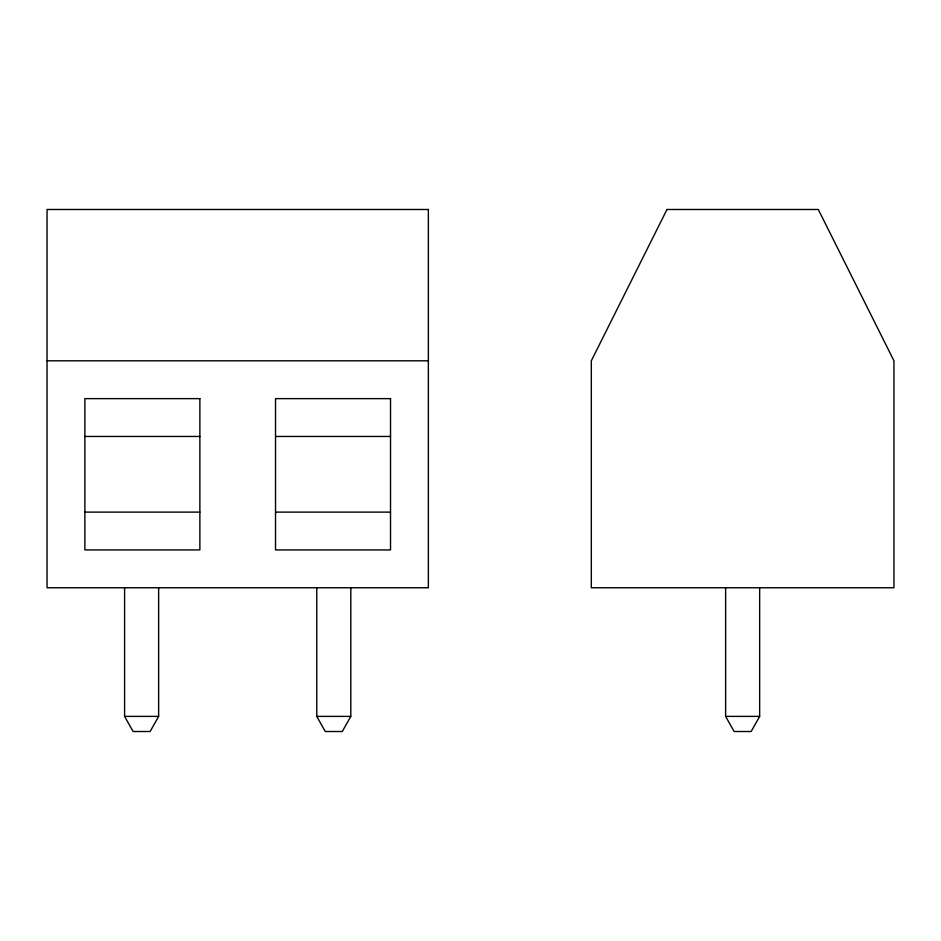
<?xml version="1.0" encoding="UTF-8"?>
<svg xmlns="http://www.w3.org/2000/svg" width="941" height="941" viewBox="0 0 941 941"><rect width="100%" height="100%" fill="white"/><g stroke="black" fill="none" stroke-linecap="round" stroke-linejoin="round"><path stroke-width="1.41" d="M158.641 587.76L158.641 716.383L150.125 731.51L133.104 731.51L124.6 716.383L124.6 587.76M350.805 587.76L350.805 716.383L342.289 731.51L325.268 731.51L316.764 716.383L316.764 587.76M759.658 587.76L759.658 716.383L751.153 731.51L734.133 731.51L725.617 716.383L725.617 587.76M47.05 360.803L428.355 360.803M84.878 436.459L199.868 436.459M275.525 436.459L390.527 436.459M84.878 512.116L199.868 512.116M275.525 512.116L390.527 512.116M124.6 716.383L158.641 716.383M316.764 716.383L350.805 716.383M725.617 716.383L759.658 716.383M666.981 209.49L591.324 360.803L591.324 587.76L893.95 587.76L893.95 360.803L818.294 209.49L666.981 209.49M428.355 209.49L47.05 209.49L47.05 587.76L428.355 587.76L428.355 209.49M199.868 398.631L84.878 398.631L84.878 549.932L199.868 549.932L199.868 398.631M390.527 398.631L275.525 398.631L275.525 549.932L390.527 549.932L390.527 398.631"/></g></svg>
